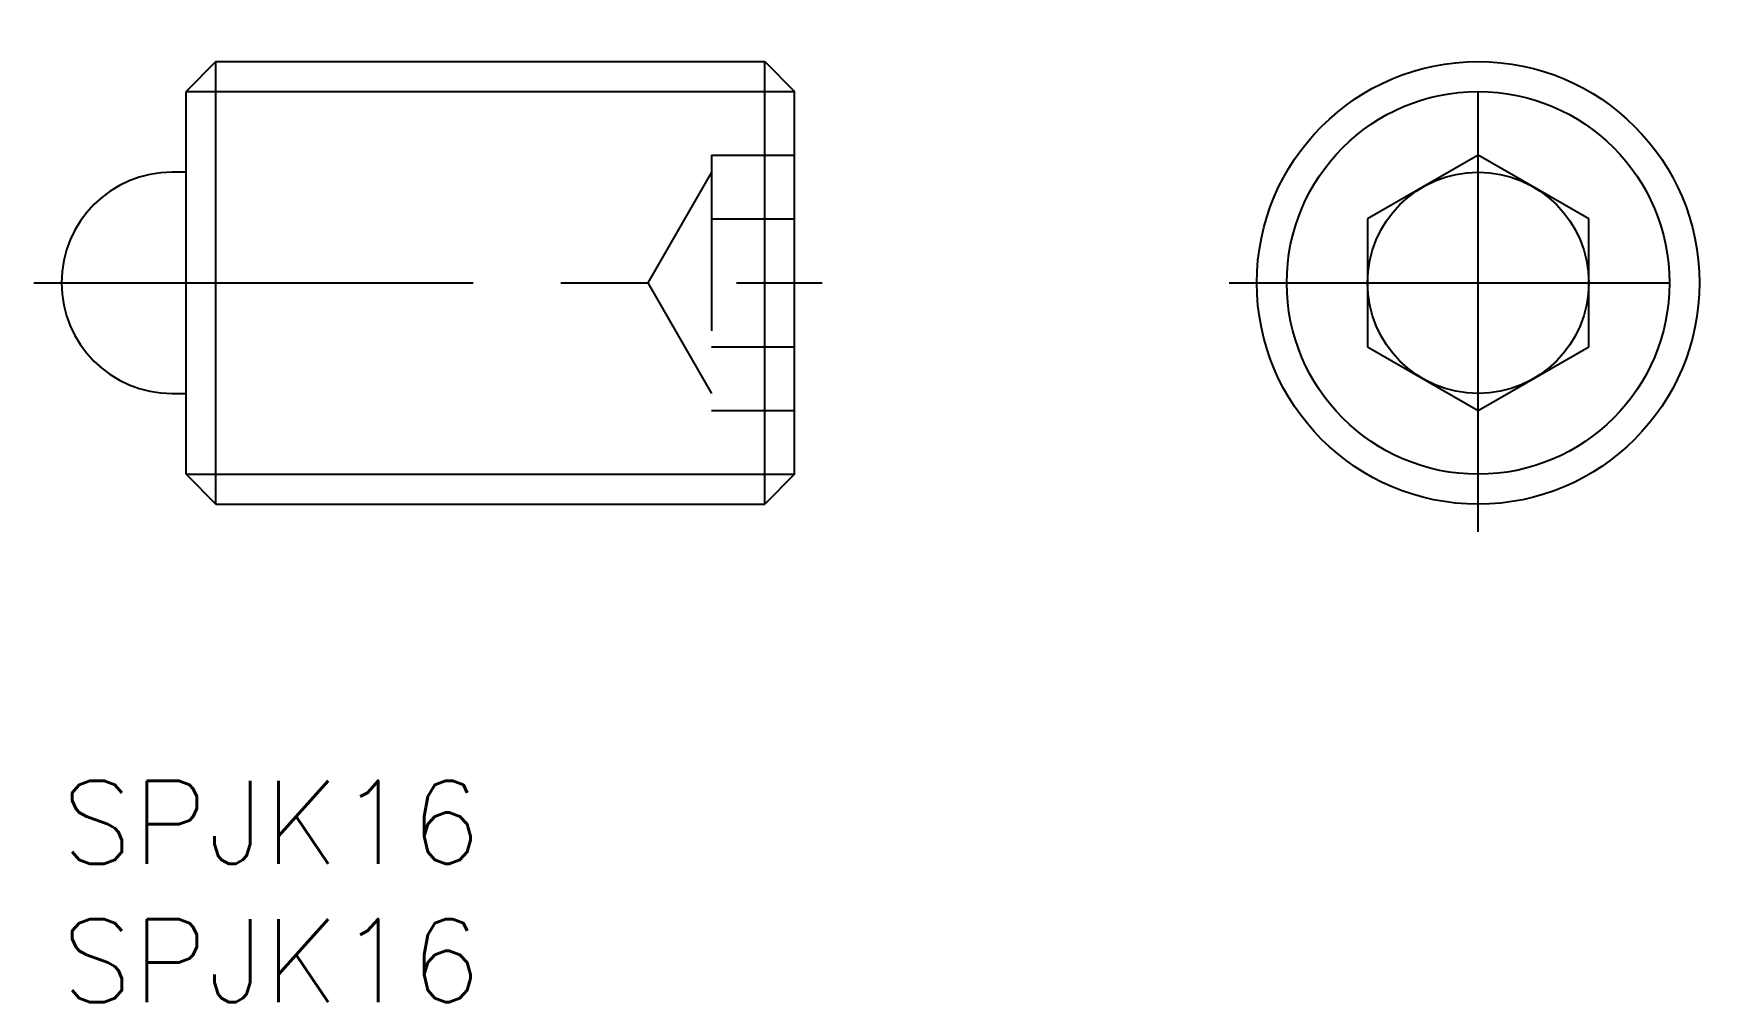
# Model space of a CAD drawing. Extents: x -1 to 60.2, y -8 to 27.
import ezdxf

# ---------------------------------------------------------------- set-up
doc = ezdxf.new("R2010")
doc.units = 0
doc.header["$LTSCALE"] = 0.5
doc.linetypes.add('CENTER', pattern=[50.8, 31.75, -6.35, 6.35, -6.35])
doc.linetypes.add('DASHED', pattern=[19.05, 12.7, -6.35])
for name, color, linetype in [('MSM_CENTER', 1, 'CENTER'), ('MSM_CONTINUOUS', 7, 'CONTINUOUS'), ('MSM_DASHED', 4, 'DASHED'), ('MSM_NARROW', 5, 'CONTINUOUS'), ('MSM_PART_NUMBER', 7, 'CONTINUOUS')]:
    doc.layers.add(name, color=color, linetype=linetype)
doc.styles.get("Standard").update_dxf_attribs({"font": 'txt.shx', "height": 3, "bigfont": 'bigfont.shx'})

# ---------------------------------------------------------------- blocks, each defined once
blk = doc.blocks.new('*U9')
at = {"layer": 'MSM_PART_NUMBER'}
blk.add_text('SPJK16', height=3, dxfattribs=at).set_placement((0, -3))
blk = doc.blocks.new('*U10')
at = {"layer": 'MSM_PART_NUMBER'}
blk.add_text('SPJK16', height=3, dxfattribs=at).set_placement((0, -8))

msp = doc.modelspace()

# ---------------------------------------------------------------- linework, layer by layer
at = {"layer": 'MSM_CENTER'}
for p, q in [((51.208, 9), (51.208, 27)), ((-1, 18), (27.5, 18)), ((42.208, 18), (60.208, 18))]:
    msp.add_line(p, q, dxfattribs=at)
at = {"layer": 'MSM_CONTINUOUS'}
for p, q in [((5.582, 26), (4.5, 24.917)), ((5.582, 10), (5.582, 26)), ((5.582, 26), (25.418, 26)), ((25.418, 10), (25.418, 26)), ((25.418, 26), (26.5, 24.917)), ((4.5, 11.083), (4.5, 24.917)), ((26.5, 11.083), (26.5, 24.917)), ((51.208, 22.619), (47.208, 20.309)), ((55.208, 20.309), (51.208, 22.619)), ((4.5, 22), (4, 22)), ((47.208, 20.309), (47.208, 15.691)), ((55.208, 15.691), (55.208, 20.309)), ((47.208, 15.691), (51.208, 13.381)), ((51.208, 13.381), (55.208, 15.691)), ((4, 14), (4.5, 14)), ((4.5, 11.083), (5.582, 10)), ((26.5, 11.083), (25.418, 10)), ((5.582, 10), (25.418, 10))]:
    msp.add_line(p, q, dxfattribs=at)
for radius in [8, 4]:
    msp.add_circle((51.208, 18), radius, dxfattribs=at)
msp.add_arc((4, 18), 4, 90, 270, dxfattribs=at)
at = {"layer": 'MSM_DASHED'}
for p, q in [((23.5, 22.619), (26.5, 22.619)), ((23.5, 22.619), (23.5, 13.381)), ((23.5, 22), (21.191, 18)), ((23.5, 20.309), (26.5, 20.309)), ((21.191, 18), (23.5, 14)), ((23.5, 15.691), (26.5, 15.691)), ((23.5, 13.381), (26.5, 13.381))]:
    msp.add_line(p, q, dxfattribs=at)
at = {"layer": 'MSM_NARROW'}
for p, q in [((4.5, 24.917), (26.5, 24.917)), ((4.5, 11.083), (26.5, 11.083))]:
    msp.add_line(p, q, dxfattribs=at)
msp.add_circle((51.208, 18), 6.918, dxfattribs=at)

# ---------------------------------------------------------------- block references
at = {"layer": 'MSM_CONTINUOUS'}
for name in ['*U9', '*U10']:
    msp.add_blockref(name, (0, 0), dxfattribs=at)

doc.saveas('drawing.dxf')
